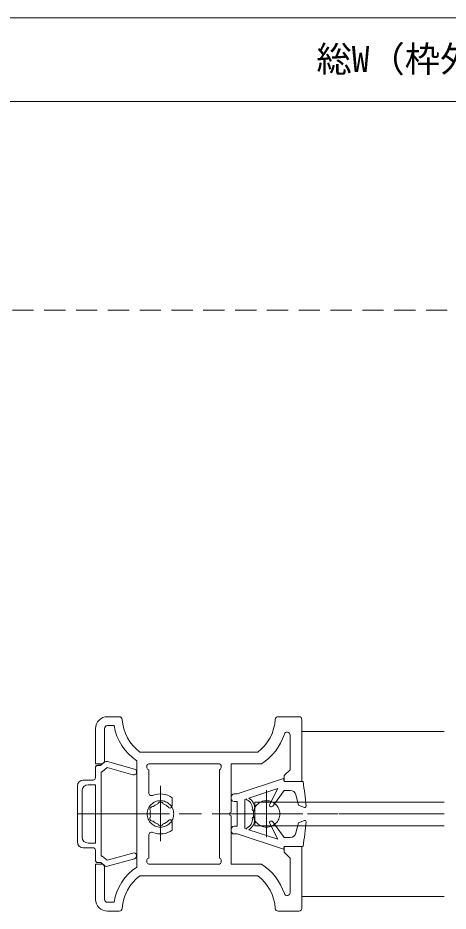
# Model space of a CAD drawing. Units: millimetres on the paper, enlarged 5 times, with parts at other scales. Extents: x -992 to 1008, y -685 to 700.
# Drawn here: x -506.9 to -385.2, y -304 to -51.2 of the extents above; entities that cross this region are included whole.
import ezdxf
from ezdxf.enums import TextEntityAlignment as Align

# ---------------------------------------------------------------- set-up
doc = ezdxf.new("R2010")
doc.units = ezdxf.units.MM
doc.header["$LTSCALE"] = 5
for name, pattern in [('CHAIN1', [8, 5, -1, 1, -1]), ('DASHED1', [1.8, 1.2, -0.6]), ('DOUBLE_CHAIN1', [8.8, 5, -1, 0.6, -0.6, 0.6, -1])]:
    doc.linetypes.add(name, pattern=pattern)
for name, color, linetype, lineweight in [('1-0_H-SYM', 7, 'Continuous', 20), ('1-1_0', 7, 'Continuous', 20), ('2-0_18', 7, 'Continuous', 18)]:
    doc.layers.add(name, color=color, linetype=linetype, lineweight=lineweight)
doc.styles.add('ＭＳ ゴシック', font='')
doc.styles.get('ＭＳ ゴシック').set_extended_font_data('MS Gothic')

msp = doc.modelspace()

# ---------------------------------------------------------------- linework, layer by layer
at = {"layer": '1-0_H-SYM'}
msp.add_line((197.5, -51.25), (-967.5, -51.25), dxfattribs=at)
msp.add_line((197.5, -51.25), (-967.5, -51.25), dxfattribs=at)
at = {"layer": '1-1_0'}
msp.add_line((197.5, -51.25), (-967.5, -51.25), dxfattribs=at)
msp.add_line((197.5, -51.25), (-967.5, -51.25), dxfattribs=at)
at = {"layer": '2-0_18', "color": 4}
msp.add_line((-633.564, -74.895), (46.243, -74.895), dxfattribs=at)
at = {"layer": '2-0_18', "linetype": 'DASHED1', "lineweight": 20}
msp.add_line((-778.439, -133.973), (-191.816, -133.973), dxfattribs=at)
at = {"layer": '2-0_18', "lineweight": 20}
for p, q in [((-481.559, -248.973), (-478.2, -248.973)), ((-484.223, -262.73), (-483.458, -262.73)), ((-490.043, -268.557), (-490.043, -284.39)), ((-481.559, -303.973), (-478.2, -303.973))]:
    msp.add_line(p, q, dxfattribs=at)
at = {"layer": '2-0_18'}
for p, q in [((-433.252, -248.973), (-427.392, -248.973)), ((-426.559, -249.807), (-426.559, -267.307)), ((-484.892, -262.307), (-484.892, -252.307)), ((-482.392, -252.307), (-482.392, -261.473)), ((-479.683, -251.473), (-481.559, -251.473)), ((-429.892, -254.177), (-429.892, -263.973)), ((-386.315, -253.14), (-426.559, -253.14)), ((-439.059, -258.973), (-472.392, -258.973)), ((-483.225, -262.307), (-484.892, -262.307)), ((-484.892, -262.307), (-483.225, -262.307)), ((-484.295, -262.723), (-483.458, -262.723)), ((-482.43, -261.87), (-483.458, -262.723)), ((-483.458, -262.723), (-482.43, -261.87)), ((-473.901, -263.803), (-481.523, -261.677)), ((-473.226, -275.973), (-473.226, -261.445)), ((-470.392, -263.473), (-470.392, -262.807)), ((-469.892, -262.307), (-449.892, -262.307)), ((-449.392, -263.473), (-449.392, -262.807)), ((-446.559, -262.307), (-438.02, -262.307)), ((-446.559, -275.973), (-446.559, -262.307)), ((-484.958, -265.057), (-484.958, -263.395)), ((-484.958, -266.223), (-484.958, -263.723)), ((-484.958, -266.223), (-484.958, -265.057)), ((-483.291, -264.557), (-483.057, -264.557)), ((-483.291, -288.39), (-483.291, -264.557)), ((-483.057, -264.557), (-481.634, -263.376)), ((-481.634, -263.376), (-474.349, -265.409)), ((-469.892, -270.473), (-469.892, -263.973)), ((-449.892, -263.973), (-449.892, -288.973)), ((-485.625, -266.89), (-488.376, -266.89)), ((-488.709, -283.056), (-488.709, -269.89)), ((-487.043, -268.223), (-484.958, -268.223)), ((-487.043, -268.223), (-484.958, -268.223)), ((-484.958, -268.223), (-484.958, -284.723)), ((-484.958, -284.723), (-484.958, -268.223)), ((-434.822, -274.268), (-431.559, -269.807)), ((-431.559, -269.807), (-429.873, -269.807)), ((-463.225, -274.187), (-463.225, -271.891)), ((-445.726, -270.807), (-444.892, -270.807)), ((-442.726, -280.572), (-442.726, -272.374)), ((-444.892, -272.973), (-445.726, -272.973)), ((-444.892, -279.973), (-444.892, -272.988)), ((-386.315, -273.14), (-439.892, -273.14)), ((-439.892, -279.807), (-439.892, -273.14)), ((-473.226, -291.501), (-473.226, -276.973)), ((-446.559, -290.64), (-446.559, -276.973)), ((-463.225, -278.759), (-463.225, -281.056)), ((-445.726, -279.973), (-444.892, -279.973)), ((-439.892, -279.807), (-386.315, -279.807)), ((-435.671, -279.202), (-433.392, -283.644)), ((-431.559, -283.14), (-434.822, -278.678)), ((-427.559, -278.973), (-428.252, -281.862)), ((-425.843, -278.328), (-427.559, -278.973)), ((-469.892, -288.973), (-469.892, -282.473)), ((-444.892, -282.14), (-445.726, -282.14)), ((-431.726, -286.473), (-444.892, -282.14)), ((-442.226, -280.737), (-442.726, -280.572)), ((-442.226, -280.606), (-442.226, -280.737)), ((-433.392, -283.644), (-441.61, -280.939)), ((-487.043, -284.723), (-484.958, -284.723)), ((-487.043, -284.723), (-484.958, -284.723)), ((-429.873, -283.14), (-431.559, -283.14)), ((-485.625, -286.057), (-488.376, -286.057)), ((-484.958, -286.723), (-484.958, -287.89)), ((-484.958, -286.723), (-484.958, -289.223)), ((-484.958, -287.89), (-484.958, -289.551)), ((-431.559, -285.64), (-431.726, -286.473)), ((-431.559, -285.64), (-426.226, -285.64)), ((-431.559, -287.307), (-431.559, -285.64)), ((-429.892, -288.973), (-431.559, -287.307)), ((-426.559, -285.64), (-426.559, -303.14)), ((-484.958, -289.49), (-484.958, -289.223)), ((-484.295, -290.223), (-483.458, -290.223)), ((-483.458, -290.223), (-484.295, -290.223)), ((-483.458, -290.223), (-482.43, -291.076)), ((-482.43, -291.076), (-483.458, -290.223)), ((-483.291, -288.39), (-483.057, -288.39)), ((-483.057, -288.39), (-481.634, -289.571)), ((-481.523, -291.27), (-473.901, -289.143)), ((-470.392, -290.14), (-470.392, -289.473)), ((-449.392, -290.14), (-449.392, -289.473)), ((-429.892, -288.973), (-429.892, -298.769)), ((-484.892, -290.64), (-483.225, -290.64)), ((-484.892, -300.64), (-484.892, -290.64)), ((-483.225, -290.64), (-484.892, -290.64)), ((-482.392, -291.473), (-482.392, -300.64)), ((-449.892, -290.64), (-469.892, -290.64)), ((-438.02, -290.64), (-446.559, -290.64)), ((-472.392, -293.973), (-439.059, -293.973)), ((-426.559, -299.807), (-386.315, -299.807)), ((-481.559, -301.473), (-479.683, -301.473)), ((-427.392, -303.973), (-433.252, -303.973))]:
    msp.add_line(p, q, dxfattribs=at)
at = {"layer": '2-0_18', "linetype": 'DOUBLE_CHAIN1'}
msp.add_line((-473.226, -289.806), (-473.226, -263.14), dxfattribs=at)
at = {"layer": '2-0_18', "linetype": 'CHAIN1'}
for p, q in [((-466.559, -268.498), (-466.559, -284.195)), ((-436.559, -269.702), (-436.559, -283.036)), ((-386.315, -276.473), (-490.043, -276.473))]:
    msp.add_line(p, q, dxfattribs=at)
at = {"layer": '2-0_18', "linetype": 'DASHED1'}
msp.add_line((-400.983, -276.473), (-490.043, -276.473), dxfattribs=at)
at = {"layer": '2-0_18'}
for points in [[(-481.634, -263.376), (-483.057, -264.557), (-483.291, -264.557)], [(-426.226, -267.307), (-431.559, -267.307), (-431.559, -265.64), (-429.892, -263.973)], [(-444.892, -270.807), (-431.726, -266.473), (-431.559, -267.307)], [(-441.61, -272.007), (-433.392, -269.303), (-435.671, -273.745)], [(-442.726, -272.374), (-442.226, -272.21), (-442.226, -272.341)], [(-428.252, -271.084), (-427.559, -273.973), (-425.843, -274.619)], [(-474.349, -287.538), (-481.634, -289.571), (-483.057, -288.39), (-483.291, -288.39)]]:
    msp.add_lwpolyline(points, dxfattribs=at)
at = {"layer": '2-0_18', "linetype": 'DOUBLE_CHAIN1'}
for centre in [(-466.559, -276.473), (-436.559, -276.473)]:
    msp.add_circle(centre, 3.75, dxfattribs=at)
at = {"layer": '2-0_18'}
for centre, radius, start, end in [((-481.559, -252.307), 3.333, 90, 180), ((-478.2, -249.807), 0.833, 3.58331, 90), ((-464.892, -248.973), 12.5, 183.58331, 233.13009), ((-446.559, -248.973), 12.5, 306.86988, 356.41667), ((-433.252, -249.807), 0.833, 90, 176.41667), ((-427.392, -249.807), 0.833, 0, 90), ((-481.559, -252.307), 0.833, 90, 180), ((-464.892, -248.973), 15, 189.59405, 236.251), ((-446.559, -248.973), 15.833, 302.63688, 341.80511), ((-430.725, -254.177), 0.833, 0, 161.80511), ((-484.295, -263.389), 0.667, 85.961, 180.53254), ((-484.295, -263.393), 0.667, 83.74692, 185.47778), ((-483.225, -261.473), 0.833, 270, 0), ((-483.225, -261.473), 0.833, 270, 0), ((-481.792, -262.64), 1, 74.41074, 129.67924), ((-481.792, -262.64), 1, 74.41076, 129.67927), ((-469.892, -262.807), 0.5, 90, 180), ((-449.892, -262.807), 0.5, 0, 90), ((-474.125, -264.606), 0.833, 254.41073, 74.41074), ((-469.892, -263.473), 0.5, 180, 270), ((-449.892, -263.473), 0.5, 270, 0), ((-488.376, -268.557), 1.667, 90, 180), ((-485.625, -266.223), 0.667, 270, 0), ((-485.625, -266.223), 0.667, 270, 0), ((-508.482, -280.66), 83.333, 4.39027, 9.22102), ((-487.043, -269.89), 1.667, 90, 180), ((-429.873, -271.473), 1.667, 13.49573, 90), ((-469.059, -270.473), 0.833, 180, 292.61985), ((-466.559, -276.473), 5.667, 53.96811, 112.61985), ((-445.726, -271.64), 0.833, 90, 180), ((-445.726, -272.14), 0.833, 180, 270), ((-442.059, -272.341), 0.167, 180, 245.68424), ((-443.225, -274.923), 2.667, 352.65043, 65.68425), ((-443.225, -274.923), 3.333, 352.65043, 61.00494), ((-468.724, -275.223), 0.833, 82.02431, 217.97567), ((-466.559, -276.473), 2.917, 105.35887, 134.64111), ((-466.559, -273.973), 0.833, 22.02431, 157.97567), ((-466.559, -276.473), 2.917, 40.1841, 74.64111), ((-463.852, -274.187), 0.626, 220.18409, 0), ((-440.25, -275.307), 0.333, 172.65043, 352.65043), ((-435.225, -273.973), 0.5, 152.84901, 323.82075), ((-425.725, -274.307), 0.333, 249.3903, 4.39027), ((-468.724, -277.723), 0.833, 142.0243, 277.97567), ((-466.559, -276.473), 2.917, 165.35887, 194.64111), ((-446.559, -276.473), 0.5, 90, 270), ((-443.225, -278.024), 2.667, 294.31573, 7.34955), ((-443.225, -278.024), 3.333, 298.99504, 7.34955), ((-440.25, -277.64), 0.333, 7.34955, 187.34954), ((-466.559, -276.473), 2.917, 225.35887, 254.64111), ((-466.559, -278.973), 0.833, 202.0243, 337.97567), ((-466.559, -276.473), 2.917, 285.35887, 319.81588), ((-463.852, -278.759), 0.626, 0, 139.81588), ((-445.726, -280.807), 0.833, 90, 180), ((-442.059, -280.606), 0.167, 114.31573, 180), ((-435.225, -278.973), 0.5, 36.17923, 207.15097), ((-508.482, -272.286), 83.333, 350.77896, 355.60971), ((-425.725, -278.64), 0.333, 355.60971, 110.60968), ((-469.059, -282.473), 0.833, 67.38013, 180), ((-466.559, -276.473), 5.667, 247.38012, 306.03187), ((-445.726, -281.307), 0.833, 180, 270), ((-429.873, -281.473), 1.667, 270, 346.50425), ((-488.376, -284.39), 1.667, 180, 270), ((-487.043, -283.056), 1.667, 180, 270), ((-485.625, -286.723), 0.667, 0, 90), ((-485.625, -286.723), 0.667, 0, 90), ((-474.125, -288.341), 0.833, 285.58924, 105.58924), ((-484.295, -289.554), 0.667, 174.52222, 276.25308), ((-469.892, -289.473), 0.5, 90, 180), ((-469.892, -290.14), 0.5, 180, 270), ((-449.892, -289.473), 0.5, 0, 90), ((-449.892, -290.14), 0.5, 270, 0), ((-483.225, -291.473), 0.833, 0, 90), ((-483.225, -291.473), 0.833, 0, 90), ((-481.792, -290.307), 1, 230.32073, 285.58924), ((-481.792, -290.307), 1, 230.32076, 285.58926), ((-464.892, -303.973), 15, 123.74897, 170.40592), ((-446.559, -303.973), 15.833, 18.19487, 57.3631), ((-464.892, -303.973), 12.5, 126.86988, 176.41667), ((-446.559, -303.973), 12.5, 3.58331, 53.1301), ((-481.559, -300.64), 3.333, 180, 270), ((-481.559, -300.64), 0.833, 180, 270), ((-430.725, -298.769), 0.833, 198.19487, 0), ((-478.2, -303.14), 0.833, 270, 356.41667), ((-433.252, -303.14), 0.833, 183.58331, 270), ((-427.392, -303.14), 0.833, 270, 0)]:
    msp.add_arc(centre, radius, start, end, dxfattribs=at)

# ---------------------------------------------------------------- texts
at = {"layer": '2-0_18', "style": 'ＭＳ ゴシック'}
msp.add_text('総W（枠外W4218）', height=7.331, dxfattribs=at).set_placement((-422.453, -68.775), align=Align.BOTTOM_LEFT)

doc.saveas('drawing.dxf')
